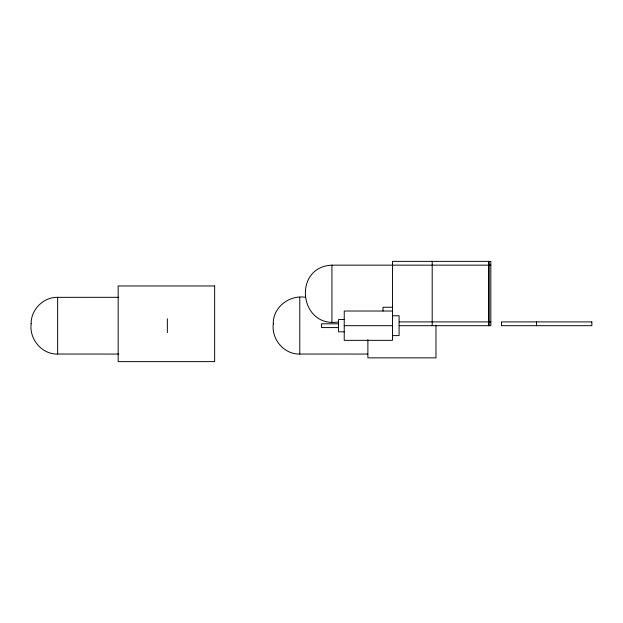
<?xml version="1.0" encoding="UTF-8"?>
<svg xmlns="http://www.w3.org/2000/svg" width="623" height="623" viewBox="0 0 623 623"><rect width="100%" height="100%" fill="white"/><g stroke="black" fill="none" stroke-linecap="round" stroke-linejoin="round"><path stroke-width="0.93" d="M31.15 323.796C30.823 309.654 43.485 296.961 57.635 297.335L118.806 297.319M273.295 323.796C272.804 307.139 289.664 294.578 305.605 297.327M490.831 265.149L331.934 265.149C292.335 266.854 299.087 328.671 338.663 321.904M392.474 307.24L383.013 307.24L383.013 311.025M392.474 311.025L344.231 311.025L344.231 340.353L392.474 340.353L392.474 261.372L490.831 261.372L490.838 325.689L399.257 325.689M392.474 315.76L399.094 315.76L399.094 335.618L392.474 335.618M344.231 319.537L338.554 319.537L338.554 331.833L344.231 331.833M399.257 321.904L490.831 321.904M338.554 323.796L321.53 323.796L321.53 327.573L338.554 327.581M344.231 325.689L392.474 325.689M31.15 323.812C29.11 339.161 41.92 354.526 57.635 354.043L118.806 354.059M273.295 323.812C271.246 339.161 284.065 354.526 299.78 354.043L367.741 354.059M536.458 321.904L536.458 325.689M488.946 261.372L488.946 325.689M488.821 261.372L488.821 325.689M435.983 325.206L435.983 357.851L367.882 357.851L367.882 339.605M432.198 261.372L432.198 325.689M331.934 265.149L331.934 321.904M299.78 297.311L299.78 354.066M167.353 318.758L167.353 332.612M57.635 297.311L57.635 354.066M214.647 285.965L118.168 285.965L118.168 361.628L214.647 361.628L214.647 285.965M591.85 321.904L501.445 321.904L501.445 325.689L591.85 325.689L591.85 321.904"/></g></svg>
